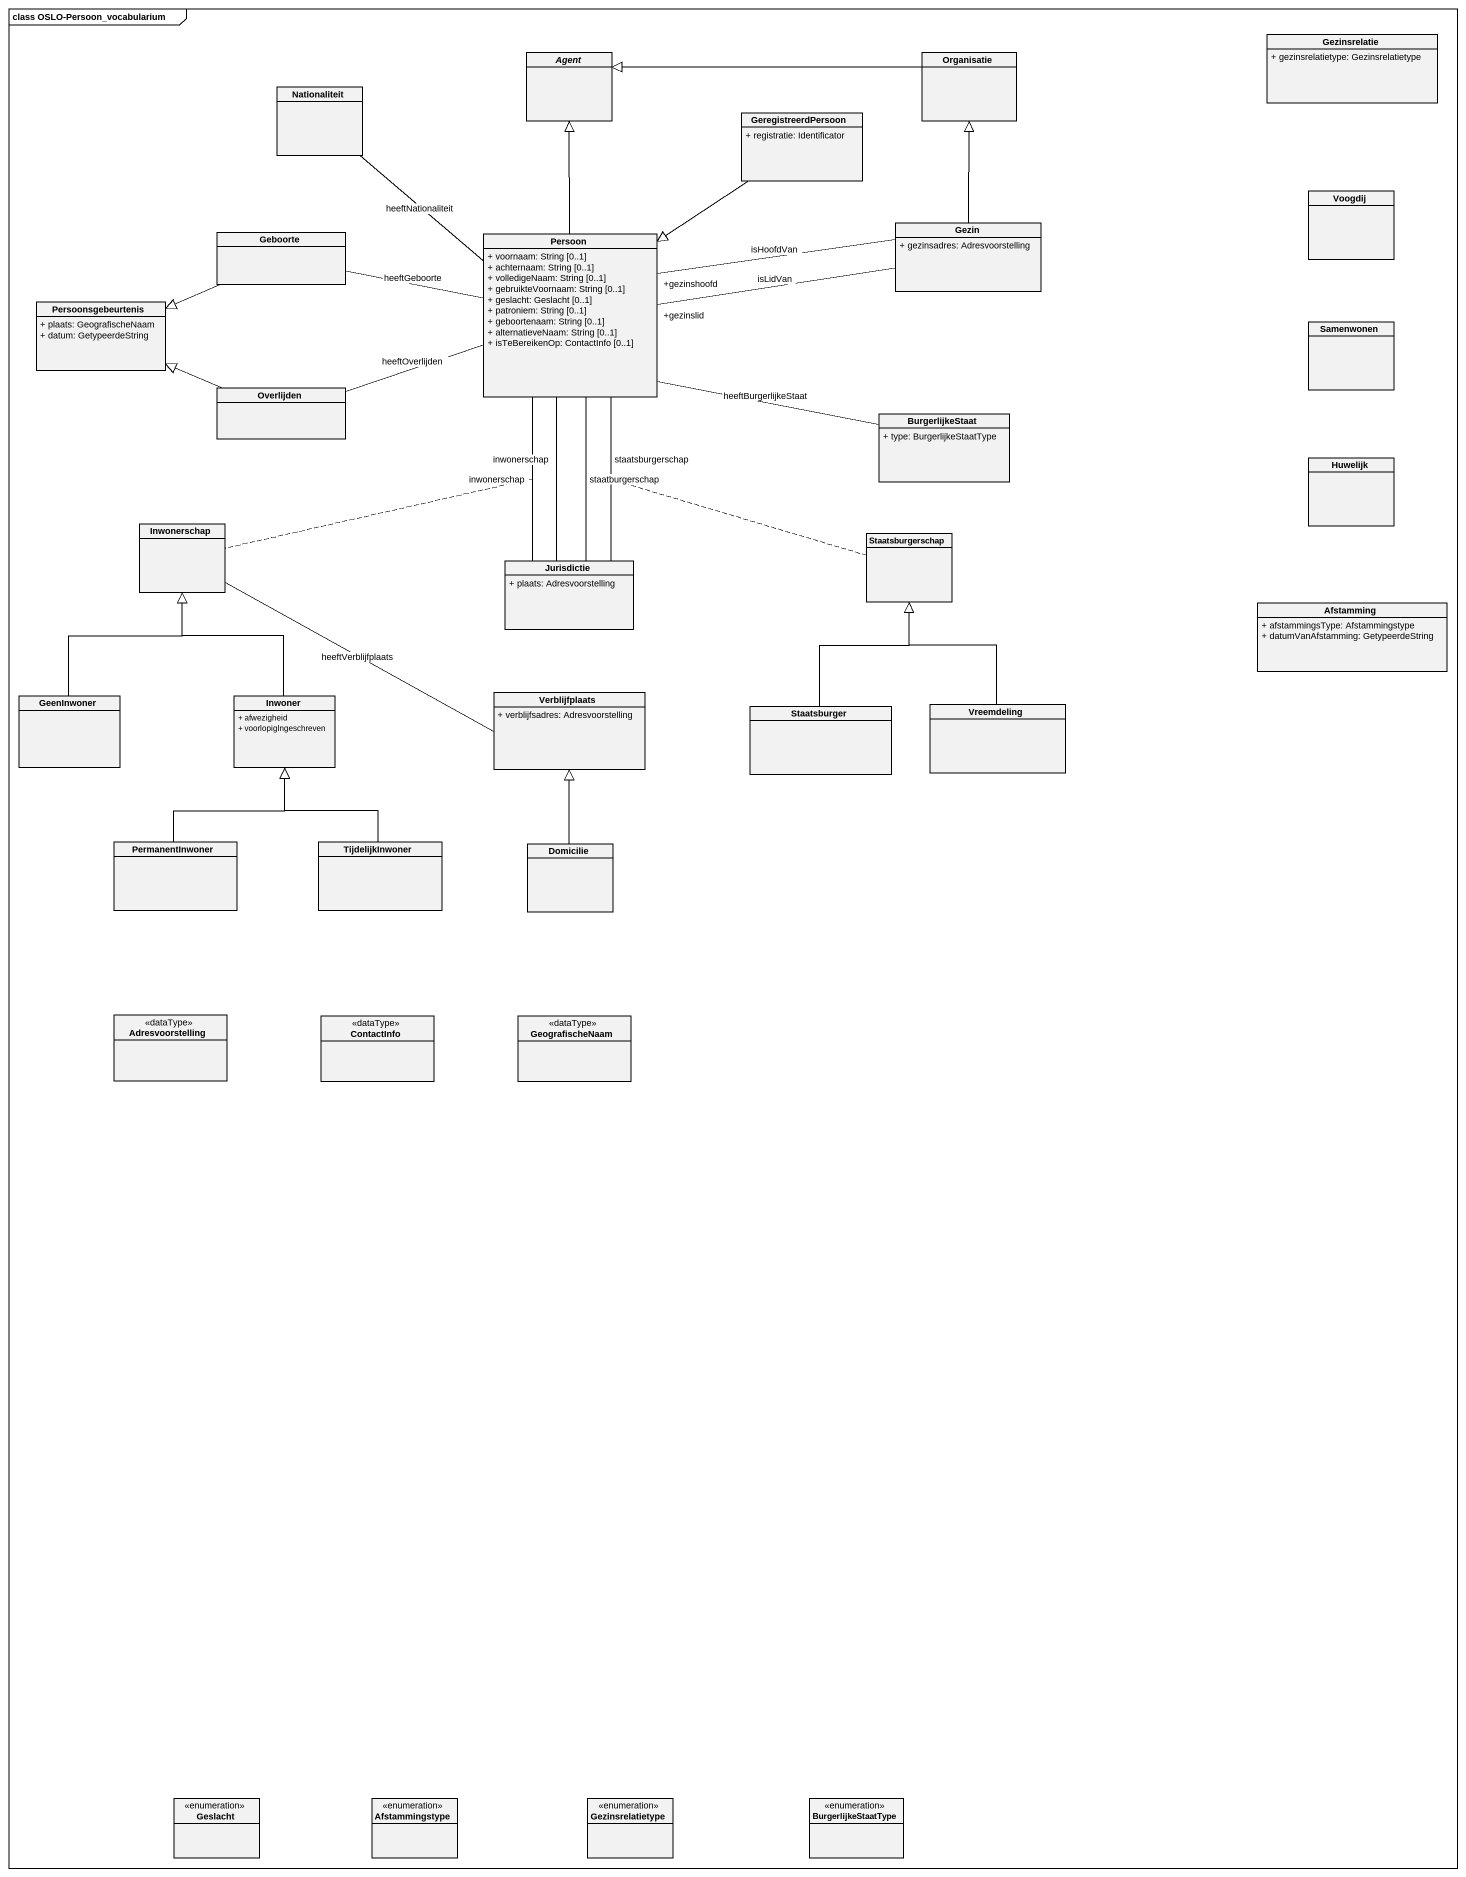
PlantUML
@startuml
mainframe class OSLO-Persoon_vocabularium
hide circle
hide empty members
skinparam classAttributeIconSize 0
abstract class "Agent" as Agent_
class Organisatie
class Gezinsrelatie {
  + gezinsrelatietype: Gezinsrelatietype
}
class Nationaliteit
class GeregistreerdPersoon {
  + registratie: Identificator
}
class Voogdij
class Geboorte
class Persoon {
  + voornaam: String [0..1]
  + achternaam: String [0..1]
  + volledigeNaam: String [0..1]
  + gebruikteVoornaam: String [0..1]
  + geslacht: Geslacht [0..1]
  + patroniem: String [0..1]
  + geboortenaam: String [0..1]
  + alternatieveNaam: String [0..1]
  + isTeBereikenOp: ContactInfo [0..1]
}
class Gezin {
  + gezinsadres: Adresvoorstelling
}
class Persoonsgebeurtenis {
  + plaats: GeografischeNaam
  + datum: GetypeerdeString
}
class Samenwonen
class Overlijden
class BurgerlijkeStaat {
  + type: BurgerlijkeStaatType
}
class Huwelijk
class Inwonerschap
class Jurisdictie {
  + plaats: Adresvoorstelling
}
class Staatsburgerschap
class Afstamming {
  + afstammingsType: Afstammingstype
  + datumVanAfstamming: GetypeerdeString
}
class GeenInwoner
class Inwoner {
  + afwezigheid
  + voorlopigIngeschreven
}
class Verblijfplaats {
  + verblijfsadres: Adresvoorstelling
}
class Staatsburger
class Vreemdeling
class PermanentInwoner
class TijdelijkInwoner
class Domicilie
class Adresvoorstelling <<dataType>>
class ContactInfo <<dataType>>
class GeografischeNaam <<dataType>>
enum Geslacht
enum Afstammingstype
enum Gezinsrelatietype
enum BurgerlijkeStaatType
Organisatie -left-|> Agent_
GeregistreerdPersoon --|> Persoon
Geboorte -left-|> Persoonsgebeurtenis
Persoon -up-|> Agent_
Persoon -up- Nationaliteit : heeftNationaliteit
Persoon -left- Geboorte : heeftGeboorte
Persoon "+gezinslid" -right- Gezin : isLidVan
Persoon "+gezinshoofd" -right- Gezin : isHoofdVan
Persoon -left- Overlijden : heeftOverlijden
Persoon -right- BurgerlijkeStaat : heeftBurgerlijkeStaat
Persoon -- Jurisdictie : staatburgerschap
Persoon -- Jurisdictie : staatsburgerschap
(Persoon, Jurisdictie) .. Staatsburgerschap
Persoon -- Jurisdictie : inwonerschap
(Persoon, Jurisdictie) .. Inwonerschap
Persoon -- Jurisdictie : inwonerschap
Gezin -up-|> Organisatie
Overlijden -left-|> Persoonsgebeurtenis
Inwonerschap -right- Verblijfplaats : heeftVerblijfplaats
GeenInwoner -up-|> Inwonerschap
Inwoner -up-|> Inwonerschap
Staatsburger -up-|> Staatsburgerschap
Vreemdeling -up-|> Staatsburgerschap
PermanentInwoner -up-|> Inwoner
TijdelijkInwoner -up-|> Inwoner
Domicilie -up-|> Verblijfplaats
@enduml
